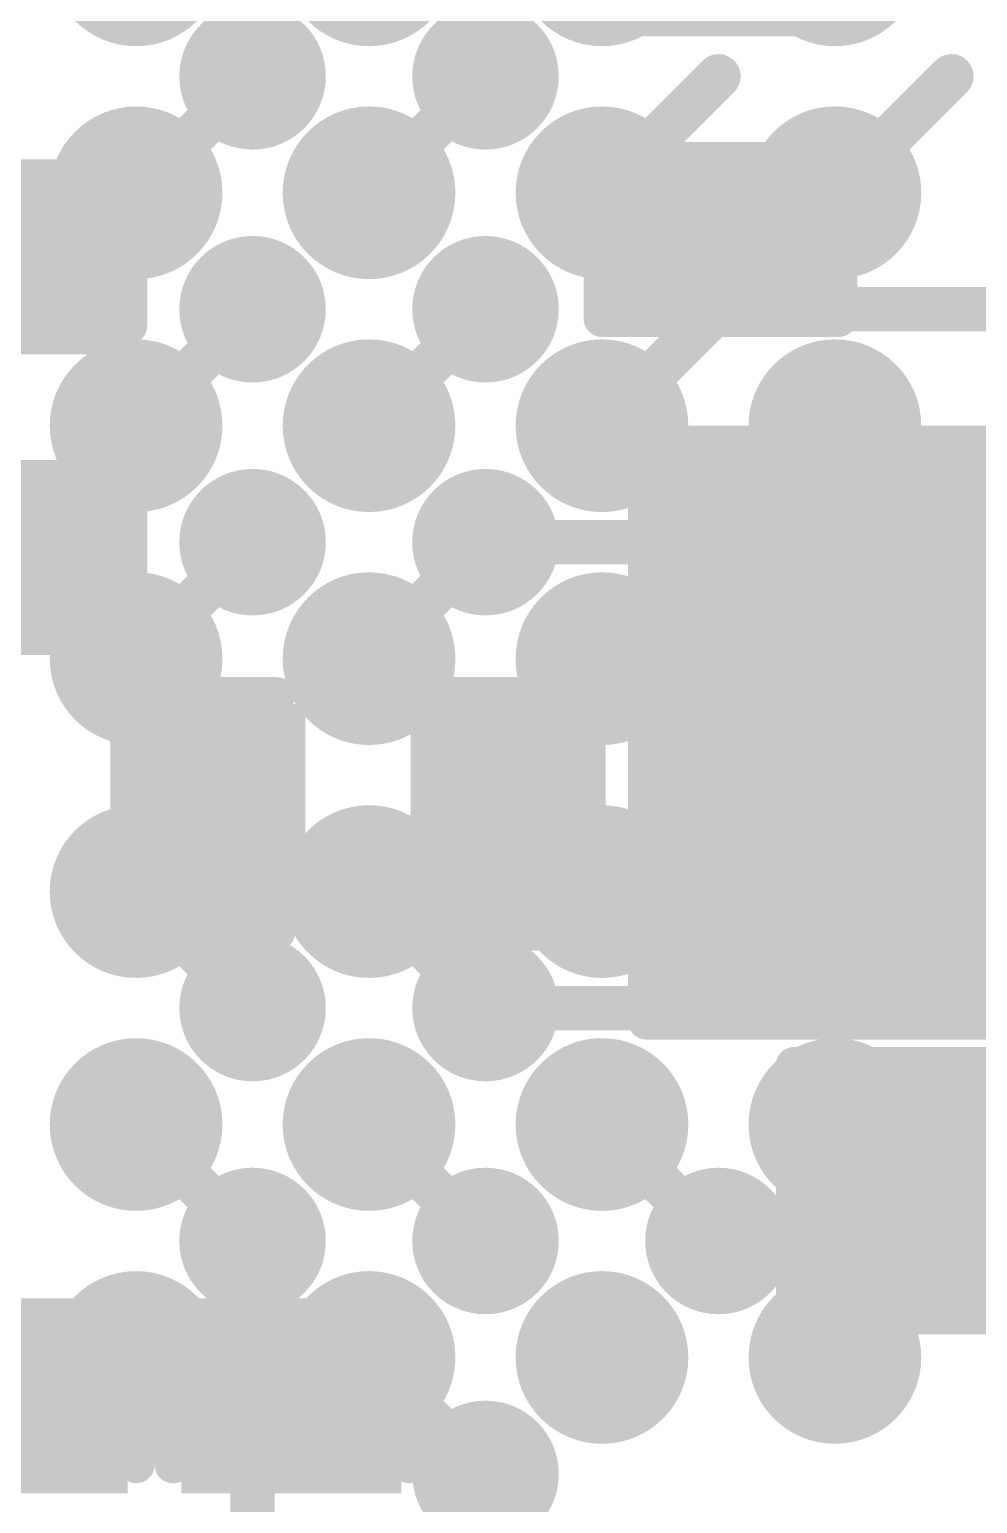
# Model space of a CAD drawing. Header units: inches. Extents: x 0 to 5376, y 0 to 5416.
# Drawn here: x 15.32 to 18.57, y 174.49 to 179.55 of the extents above; entities that cross this region are included whole.
import ezdxf

# ---------------------------------------------------------------- set-up
doc = ezdxf.new("R2010")
doc.units = ezdxf.units.IN
for name, color, linetype in [('Bottom Layer', 5, 'Continuous'), ('Bottom Overlay', 54, 'Continuous'), ('Bottom Paste', 16, 'Continuous'), ('Bottom Solder', 6, 'Continuous'), ('Layer 1', 16, 'Continuous'), ('Layer 2', 76, 'Continuous'), ('Top Layer', 1, 'Continuous'), ('Top Paste', 8, 'Continuous'), ('Top Solder', 216, 'Continuous'), ('Via Holes', 16, 'Continuous')]:
    doc.layers.add(name, color=color, linetype=linetype)

msp = doc.modelspace()

# ---------------------------------------------------------------- hatches: boundary and pattern name
at = {"layer": 'Bottom Layer'}
h = msp.add_hatch(color=5, dxfattribs=at)
edge = h.paths.add_edge_path()
edge.add_arc((16.0846, 179.3934), 0.15, 0, 360)
h = msp.add_hatch(color=5, dxfattribs=at)
edge = h.paths.add_edge_path()
edge.add_arc((16.8846, 179.3934), 0.15, 0, 360)
for points in [[(18.0087, 178.6507), (17.3737, 178.6507), (17.3737, 179.1079), (18.0087, 179.1079)], [(14.9353, 178.9555), (15.5703, 178.9555), (15.5703, 178.4983), (14.9353, 178.4983)], [(14.9353, 178.0157), (15.5703, 178.0157), (15.5703, 177.5585), (14.9353, 177.5585)], [(19.0628, 176.2504), (17.5388, 176.2504), (17.5388, 178.0284), (19.0628, 178.0284)], [(16.2053, 177.1775), (16.2053, 176.5425), (15.7481, 176.5425), (15.7481, 177.1775)], [(17.1451, 177.1775), (17.1451, 176.5425), (16.6879, 176.5425), (16.6879, 177.1775)], [(18.9231, 175.1328), (18.0341, 175.1328), (18.0341, 175.8948), (18.9231, 175.8948)], [(14.9607, 175.0439), (15.5957, 175.0439), (15.5957, 174.5867), (14.9607, 174.5867)], [(15.9005, 175.0439), (16.5355, 175.0439), (16.5355, 174.5867), (15.9005, 174.5867)]]:
    msp.add_hatch(color=5, dxfattribs=at).paths.add_polyline_path(points)
h = msp.add_hatch(color=5, dxfattribs=at)
edge = h.paths.add_edge_path()
edge.add_arc((16.0846, 178.5934), 0.15, 0, 360)
h = msp.add_hatch(color=5, dxfattribs=at)
edge = h.paths.add_edge_path()
edge.add_arc((16.8846, 178.5934), 0.15, 0, 360)
h = msp.add_hatch(color=5, dxfattribs=at)
edge = h.paths.add_edge_path()
edge.add_arc((16.0846, 177.7934), 0.15, 0, 360)
h = msp.add_hatch(color=5, dxfattribs=at)
edge = h.paths.add_edge_path()
edge.add_arc((16.8846, 177.7934), 0.15, 0, 360)
h = msp.add_hatch(color=5, dxfattribs=at)
edge = h.paths.add_edge_path()
edge.add_arc((16.0846, 176.1934), 0.15, 0, 360)
h = msp.add_hatch(color=5, dxfattribs=at)
edge = h.paths.add_edge_path()
edge.add_arc((16.8846, 176.1934), 0.15, 0, 360)
h = msp.add_hatch(color=5, dxfattribs=at)
edge = h.paths.add_edge_path()
edge.add_arc((16.0846, 175.3934), 0.15, 0, 360)
h = msp.add_hatch(color=5, dxfattribs=at)
edge = h.paths.add_edge_path()
edge.add_arc((16.8846, 175.3934), 0.15, 0, 360)
h = msp.add_hatch(color=5, dxfattribs=at)
edge = h.paths.add_edge_path()
edge.add_arc((17.6846, 175.3934), 0.15, 0, 360)
h = msp.add_hatch(color=5, dxfattribs=at)
edge = h.paths.add_edge_path()
edge.add_arc((16.8846, 174.5934), 0.15, 0, 360)
at = {"layer": 'Bottom Paste'}
for points in [[(18.0087, 178.6507), (17.3737, 178.6507), (17.3737, 179.1079), (18.0087, 179.1079)], [(14.9353, 178.9555), (15.5703, 178.9555), (15.5703, 178.4983), (14.9353, 178.4983)], [(14.9353, 178.0157), (15.5703, 178.0157), (15.5703, 177.5585), (14.9353, 177.5585)], [(19.0628, 176.2504), (17.5388, 176.2504), (17.5388, 178.0284), (19.0628, 178.0284)], [(16.2053, 177.1775), (16.2053, 176.5425), (15.7481, 176.5425), (15.7481, 177.1775)], [(17.1451, 177.1775), (17.1451, 176.5425), (16.6879, 176.5425), (16.6879, 177.1775)], [(18.9231, 175.1328), (18.0341, 175.1328), (18.0341, 175.8948), (18.9231, 175.8948)], [(14.9607, 175.0439), (15.5957, 175.0439), (15.5957, 174.5867), (14.9607, 174.5867)], [(15.9005, 175.0439), (16.5355, 175.0439), (16.5355, 174.5867), (15.9005, 174.5867)]]:
    msp.add_hatch(color=16, dxfattribs=at).paths.add_polyline_path(points)
at = {"layer": 'Bottom Solder'}
for points in [[(18.0687, 179.5305), (17.3137, 179.5305), (17.3137, 180.1077), (18.0687, 180.1077)], [(18.0687, 178.5907), (17.3137, 178.5907), (17.3137, 179.1679), (18.0687, 179.1679)], [(14.8753, 179.0155), (15.6303, 179.0155), (15.6303, 178.4383), (14.8753, 178.4383)], [(19.1644, 176.1488), (17.4372, 176.1488), (17.4372, 178.13), (19.1644, 178.13)], [(14.8753, 178.0757), (15.6303, 178.0757), (15.6303, 177.4985), (14.8753, 177.4985)], [(16.2653, 177.2375), (16.2653, 176.4825), (15.6881, 176.4825), (15.6881, 177.2375)], [(17.2051, 177.2375), (17.2051, 176.4825), (16.6279, 176.4825), (16.6279, 177.2375)], [(18.9831, 175.0728), (17.9741, 175.0728), (17.9741, 175.9548), (18.9831, 175.9548)], [(14.9007, 175.1039), (15.6557, 175.1039), (15.6557, 174.5267), (14.9007, 174.5267)], [(15.8405, 175.1039), (16.5955, 175.1039), (16.5955, 174.5267), (15.8405, 174.5267)]]:
    msp.add_hatch(color=6, dxfattribs=at).paths.add_polyline_path(points)
h = msp.add_hatch(color=6, dxfattribs=at)
edge = h.paths.add_edge_path()
edge.add_arc((16.0846, 179.3934), 0.2516, 0, 360)
h = msp.add_hatch(color=6, dxfattribs=at)
edge = h.paths.add_edge_path()
edge.add_arc((16.8846, 179.3934), 0.2516, 0, 360)
h = msp.add_hatch(color=6, dxfattribs=at)
edge = h.paths.add_edge_path()
edge.add_arc((16.0846, 178.5934), 0.2516, 0, 360)
h = msp.add_hatch(color=6, dxfattribs=at)
edge = h.paths.add_edge_path()
edge.add_arc((16.8846, 178.5934), 0.2516, 0, 360)
h = msp.add_hatch(color=6, dxfattribs=at)
edge = h.paths.add_edge_path()
edge.add_arc((16.0846, 177.7934), 0.2516, 0, 360)
h = msp.add_hatch(color=6, dxfattribs=at)
edge = h.paths.add_edge_path()
edge.add_arc((16.8846, 177.7934), 0.2516, 0, 360)
h = msp.add_hatch(color=6, dxfattribs=at)
edge = h.paths.add_edge_path()
edge.add_arc((16.0846, 176.1934), 0.2516, 0, 360)
h = msp.add_hatch(color=6, dxfattribs=at)
edge = h.paths.add_edge_path()
edge.add_arc((16.8846, 176.1934), 0.2516, 0, 360)
h = msp.add_hatch(color=6, dxfattribs=at)
edge = h.paths.add_edge_path()
edge.add_arc((16.0846, 175.3934), 0.2516, 0, 360)
h = msp.add_hatch(color=6, dxfattribs=at)
edge = h.paths.add_edge_path()
edge.add_arc((16.8846, 175.3934), 0.2516, 0, 360)
h = msp.add_hatch(color=6, dxfattribs=at)
edge = h.paths.add_edge_path()
edge.add_arc((17.6846, 175.3934), 0.2516, 0, 360)
h = msp.add_hatch(color=6, dxfattribs=at)
edge = h.paths.add_edge_path()
edge.add_arc((16.8846, 174.5934), 0.2516, 0, 360)
at = {"layer": 'Layer 1'}
h = msp.add_hatch(color=16, dxfattribs=at)
edge = h.paths.add_edge_path()
edge.add_arc((16.0846, 179.3934), 0.15, 0, 360)
h = msp.add_hatch(color=16, dxfattribs=at)
edge = h.paths.add_edge_path()
edge.add_arc((16.8846, 179.3934), 0.15, 0, 360)
h = msp.add_hatch(color=16, dxfattribs=at)
edge = h.paths.add_edge_path()
edge.add_arc((16.0846, 178.5934), 0.15, 0, 360)
h = msp.add_hatch(color=16, dxfattribs=at)
edge = h.paths.add_edge_path()
edge.add_arc((16.8846, 178.5934), 0.15, 0, 360)
h = msp.add_hatch(color=16, dxfattribs=at)
edge = h.paths.add_edge_path()
edge.add_arc((16.0846, 177.7934), 0.15, 0, 360)
h = msp.add_hatch(color=16, dxfattribs=at)
edge = h.paths.add_edge_path()
edge.add_arc((16.8846, 177.7934), 0.15, 0, 360)
h = msp.add_hatch(color=16, dxfattribs=at)
edge = h.paths.add_edge_path()
edge.add_arc((16.0846, 176.1934), 0.15, 0, 360)
h = msp.add_hatch(color=16, dxfattribs=at)
edge = h.paths.add_edge_path()
edge.add_arc((16.8846, 176.1934), 0.15, 0, 360)
h = msp.add_hatch(color=16, dxfattribs=at)
edge = h.paths.add_edge_path()
edge.add_arc((16.0846, 175.3934), 0.15, 0, 360)
h = msp.add_hatch(color=16, dxfattribs=at)
edge = h.paths.add_edge_path()
edge.add_arc((16.8846, 175.3934), 0.15, 0, 360)
h = msp.add_hatch(color=16, dxfattribs=at)
edge = h.paths.add_edge_path()
edge.add_arc((17.6846, 175.3934), 0.15, 0, 360)
h = msp.add_hatch(color=16, dxfattribs=at)
edge = h.paths.add_edge_path()
edge.add_arc((16.8846, 174.5934), 0.15, 0, 360)
at = {"layer": 'Layer 2'}
h = msp.add_hatch(color=76, dxfattribs=at)
edge = h.paths.add_edge_path()
edge.add_arc((16.0846, 179.3934), 0.15, 0, 360)
h = msp.add_hatch(color=76, dxfattribs=at)
edge = h.paths.add_edge_path()
edge.add_arc((16.8846, 179.3934), 0.15, 0, 360)
h = msp.add_hatch(color=76, dxfattribs=at)
edge = h.paths.add_edge_path()
edge.add_arc((16.0846, 178.5934), 0.15, 0, 360)
h = msp.add_hatch(color=76, dxfattribs=at)
edge = h.paths.add_edge_path()
edge.add_arc((16.8846, 178.5934), 0.15, 0, 360)
h = msp.add_hatch(color=76, dxfattribs=at)
edge = h.paths.add_edge_path()
edge.add_arc((16.0846, 177.7934), 0.15, 0, 360)
h = msp.add_hatch(color=76, dxfattribs=at)
edge = h.paths.add_edge_path()
edge.add_arc((16.8846, 177.7934), 0.15, 0, 360)
h = msp.add_hatch(color=76, dxfattribs=at)
edge = h.paths.add_edge_path()
edge.add_arc((16.0846, 176.1934), 0.15, 0, 360)
h = msp.add_hatch(color=76, dxfattribs=at)
edge = h.paths.add_edge_path()
edge.add_arc((16.8846, 176.1934), 0.15, 0, 360)
h = msp.add_hatch(color=76, dxfattribs=at)
edge = h.paths.add_edge_path()
edge.add_arc((16.0846, 175.3934), 0.15, 0, 360)
h = msp.add_hatch(color=76, dxfattribs=at)
edge = h.paths.add_edge_path()
edge.add_arc((16.8846, 175.3934), 0.15, 0, 360)
h = msp.add_hatch(color=76, dxfattribs=at)
edge = h.paths.add_edge_path()
edge.add_arc((17.6846, 175.3934), 0.15, 0, 360)
h = msp.add_hatch(color=76, dxfattribs=at)
edge = h.paths.add_edge_path()
edge.add_arc((16.8846, 174.5934), 0.15, 0, 360)
at = {"layer": 'Top Layer'}
h = msp.add_hatch(color=1, dxfattribs=at)
edge = h.paths.add_edge_path()
edge.add_arc((16.0846, 179.3934), 0.15, 0, 360)
h = msp.add_hatch(color=1, dxfattribs=at)
edge = h.paths.add_edge_path()
edge.add_arc((16.8846, 179.3934), 0.15, 0, 360)
h = msp.add_hatch(color=1, dxfattribs=at)
edge = h.paths.add_edge_path()
edge.add_arc((15.6846, 178.9934), 0.195, 0, 360)
h = msp.add_hatch(color=1, dxfattribs=at)
edge = h.paths.add_edge_path()
edge.add_arc((16.4846, 178.9934), 0.195, 0, 360)
h = msp.add_hatch(color=1, dxfattribs=at)
edge = h.paths.add_edge_path()
edge.add_arc((17.2846, 178.9934), 0.195, 0, 360)
h = msp.add_hatch(color=1, dxfattribs=at)
edge = h.paths.add_edge_path()
edge.add_arc((18.0846, 178.9934), 0.195, 0, 360)
h = msp.add_hatch(color=1, dxfattribs=at)
edge = h.paths.add_edge_path()
edge.add_arc((16.0846, 178.5934), 0.15, 0, 360)
h = msp.add_hatch(color=1, dxfattribs=at)
edge = h.paths.add_edge_path()
edge.add_arc((16.8846, 178.5934), 0.15, 0, 360)
h = msp.add_hatch(color=1, dxfattribs=at)
edge = h.paths.add_edge_path()
edge.add_arc((15.6846, 178.1934), 0.195, 0, 360)
h = msp.add_hatch(color=1, dxfattribs=at)
edge = h.paths.add_edge_path()
edge.add_arc((16.4846, 178.1934), 0.195, 0, 360)
h = msp.add_hatch(color=1, dxfattribs=at)
edge = h.paths.add_edge_path()
edge.add_arc((17.2846, 178.1934), 0.195, 0, 360)
h = msp.add_hatch(color=1, dxfattribs=at)
edge = h.paths.add_edge_path()
edge.add_arc((18.0846, 178.1934), 0.195, 0, 360)
h = msp.add_hatch(color=1, dxfattribs=at)
edge = h.paths.add_edge_path()
edge.add_arc((16.0846, 177.7934), 0.15, 0, 360)
h = msp.add_hatch(color=1, dxfattribs=at)
edge = h.paths.add_edge_path()
edge.add_arc((16.8846, 177.7934), 0.15, 0, 360)
h = msp.add_hatch(color=1, dxfattribs=at)
edge = h.paths.add_edge_path()
edge.add_arc((15.6846, 177.3934), 0.195, 0, 360)
h = msp.add_hatch(color=1, dxfattribs=at)
edge = h.paths.add_edge_path()
edge.add_arc((16.4846, 177.3934), 0.195, 0, 360)
h = msp.add_hatch(color=1, dxfattribs=at)
edge = h.paths.add_edge_path()
edge.add_arc((17.2846, 177.3934), 0.195, 0, 360)
h = msp.add_hatch(color=1, dxfattribs=at)
edge = h.paths.add_edge_path()
edge.add_arc((18.0846, 177.3934), 0.195, 0, 360)
h = msp.add_hatch(color=1, dxfattribs=at)
edge = h.paths.add_edge_path()
edge.add_arc((15.6846, 176.5934), 0.195, 0, 360)
h = msp.add_hatch(color=1, dxfattribs=at)
edge = h.paths.add_edge_path()
edge.add_arc((16.4846, 176.5934), 0.195, 0, 360)
h = msp.add_hatch(color=1, dxfattribs=at)
edge = h.paths.add_edge_path()
edge.add_arc((17.2846, 176.5934), 0.195, 0, 360)
h = msp.add_hatch(color=1, dxfattribs=at)
edge = h.paths.add_edge_path()
edge.add_arc((18.0846, 176.5934), 0.195, 0, 360)
h = msp.add_hatch(color=1, dxfattribs=at)
edge = h.paths.add_edge_path()
edge.add_arc((16.0846, 176.1934), 0.15, 0, 360)
h = msp.add_hatch(color=1, dxfattribs=at)
edge = h.paths.add_edge_path()
edge.add_arc((16.8846, 176.1934), 0.15, 0, 360)
h = msp.add_hatch(color=1, dxfattribs=at)
edge = h.paths.add_edge_path()
edge.add_arc((15.6846, 175.7934), 0.195, 0, 360)
h = msp.add_hatch(color=1, dxfattribs=at)
edge = h.paths.add_edge_path()
edge.add_arc((16.4846, 175.7934), 0.195, 0, 360)
h = msp.add_hatch(color=1, dxfattribs=at)
edge = h.paths.add_edge_path()
edge.add_arc((17.2846, 175.7934), 0.195, 0, 360)
h = msp.add_hatch(color=1, dxfattribs=at)
edge = h.paths.add_edge_path()
edge.add_arc((18.0846, 175.7934), 0.195, 0, 360)
h = msp.add_hatch(color=1, dxfattribs=at)
edge = h.paths.add_edge_path()
edge.add_arc((16.0846, 175.3934), 0.15, 0, 360)
h = msp.add_hatch(color=1, dxfattribs=at)
edge = h.paths.add_edge_path()
edge.add_arc((16.8846, 175.3934), 0.15, 0, 360)
h = msp.add_hatch(color=1, dxfattribs=at)
edge = h.paths.add_edge_path()
edge.add_arc((17.6846, 175.3934), 0.15, 0, 360)
h = msp.add_hatch(color=1, dxfattribs=at)
edge = h.paths.add_edge_path()
edge.add_arc((15.6846, 174.9934), 0.195, 0, 360)
h = msp.add_hatch(color=1, dxfattribs=at)
edge = h.paths.add_edge_path()
edge.add_arc((16.4846, 174.9934), 0.195, 0, 360)
h = msp.add_hatch(color=1, dxfattribs=at)
edge = h.paths.add_edge_path()
edge.add_arc((17.2846, 174.9934), 0.195, 0, 360)
h = msp.add_hatch(color=1, dxfattribs=at)
edge = h.paths.add_edge_path()
edge.add_arc((18.0846, 174.9934), 0.195, 0, 360)
h = msp.add_hatch(color=1, dxfattribs=at)
edge = h.paths.add_edge_path()
edge.add_arc((16.8846, 174.5934), 0.15, 0, 360)
at = {"layer": 'Top Paste'}
h = msp.add_hatch(color=8, dxfattribs=at)
edge = h.paths.add_edge_path()
edge.add_arc((15.6846, 178.9934), 0.195, 0, 360)
h = msp.add_hatch(color=8, dxfattribs=at)
edge = h.paths.add_edge_path()
edge.add_arc((16.4846, 178.9934), 0.195, 0, 360)
h = msp.add_hatch(color=8, dxfattribs=at)
edge = h.paths.add_edge_path()
edge.add_arc((17.2846, 178.9934), 0.195, 0, 360)
h = msp.add_hatch(color=8, dxfattribs=at)
edge = h.paths.add_edge_path()
edge.add_arc((18.0846, 178.9934), 0.195, 0, 360)
h = msp.add_hatch(color=8, dxfattribs=at)
edge = h.paths.add_edge_path()
edge.add_arc((15.6846, 178.1934), 0.195, 0, 360)
h = msp.add_hatch(color=8, dxfattribs=at)
edge = h.paths.add_edge_path()
edge.add_arc((16.4846, 178.1934), 0.195, 0, 360)
h = msp.add_hatch(color=8, dxfattribs=at)
edge = h.paths.add_edge_path()
edge.add_arc((17.2846, 178.1934), 0.195, 0, 360)
h = msp.add_hatch(color=8, dxfattribs=at)
edge = h.paths.add_edge_path()
edge.add_arc((18.0846, 178.1934), 0.195, 0, 360)
h = msp.add_hatch(color=8, dxfattribs=at)
edge = h.paths.add_edge_path()
edge.add_arc((15.6846, 177.3934), 0.195, 0, 360)
h = msp.add_hatch(color=8, dxfattribs=at)
edge = h.paths.add_edge_path()
edge.add_arc((16.4846, 177.3934), 0.195, 0, 360)
h = msp.add_hatch(color=8, dxfattribs=at)
edge = h.paths.add_edge_path()
edge.add_arc((17.2846, 177.3934), 0.195, 0, 360)
h = msp.add_hatch(color=8, dxfattribs=at)
edge = h.paths.add_edge_path()
edge.add_arc((18.0846, 177.3934), 0.195, 0, 360)
h = msp.add_hatch(color=8, dxfattribs=at)
edge = h.paths.add_edge_path()
edge.add_arc((15.6846, 176.5934), 0.195, 0, 360)
h = msp.add_hatch(color=8, dxfattribs=at)
edge = h.paths.add_edge_path()
edge.add_arc((16.4846, 176.5934), 0.195, 0, 360)
h = msp.add_hatch(color=8, dxfattribs=at)
edge = h.paths.add_edge_path()
edge.add_arc((17.2846, 176.5934), 0.195, 0, 360)
h = msp.add_hatch(color=8, dxfattribs=at)
edge = h.paths.add_edge_path()
edge.add_arc((18.0846, 176.5934), 0.195, 0, 360)
h = msp.add_hatch(color=8, dxfattribs=at)
edge = h.paths.add_edge_path()
edge.add_arc((15.6846, 175.7934), 0.195, 0, 360)
h = msp.add_hatch(color=8, dxfattribs=at)
edge = h.paths.add_edge_path()
edge.add_arc((16.4846, 175.7934), 0.195, 0, 360)
h = msp.add_hatch(color=8, dxfattribs=at)
edge = h.paths.add_edge_path()
edge.add_arc((17.2846, 175.7934), 0.195, 0, 360)
h = msp.add_hatch(color=8, dxfattribs=at)
edge = h.paths.add_edge_path()
edge.add_arc((18.0846, 175.7934), 0.195, 0, 360)
h = msp.add_hatch(color=8, dxfattribs=at)
edge = h.paths.add_edge_path()
edge.add_arc((15.6846, 174.9934), 0.195, 0, 360)
h = msp.add_hatch(color=8, dxfattribs=at)
edge = h.paths.add_edge_path()
edge.add_arc((16.4846, 174.9934), 0.195, 0, 360)
h = msp.add_hatch(color=8, dxfattribs=at)
edge = h.paths.add_edge_path()
edge.add_arc((17.2846, 174.9934), 0.195, 0, 360)
h = msp.add_hatch(color=8, dxfattribs=at)
edge = h.paths.add_edge_path()
edge.add_arc((18.0846, 174.9934), 0.195, 0, 360)
at = {"layer": 'Top Solder'}
h = msp.add_hatch(color=216, dxfattribs=at)
edge = h.paths.add_edge_path()
edge.add_arc((15.6846, 179.7934), 0.2966, 0, 360)
h = msp.add_hatch(color=216, dxfattribs=at)
edge = h.paths.add_edge_path()
edge.add_arc((16.4846, 179.7934), 0.2966, 0, 360)
h = msp.add_hatch(color=216, dxfattribs=at)
edge = h.paths.add_edge_path()
edge.add_arc((17.2846, 179.7934), 0.2966, 0, 360)
h = msp.add_hatch(color=216, dxfattribs=at)
edge = h.paths.add_edge_path()
edge.add_arc((18.0846, 179.7934), 0.2966, 0, 360)
h = msp.add_hatch(color=216, dxfattribs=at)
edge = h.paths.add_edge_path()
edge.add_arc((16.0846, 179.3934), 0.2516, 0, 360)
h = msp.add_hatch(color=216, dxfattribs=at)
edge = h.paths.add_edge_path()
edge.add_arc((16.8846, 179.3934), 0.2516, 0, 360)
h = msp.add_hatch(color=216, dxfattribs=at)
edge = h.paths.add_edge_path()
edge.add_arc((15.6846, 178.9934), 0.2966, 0, 360)
h = msp.add_hatch(color=216, dxfattribs=at)
edge = h.paths.add_edge_path()
edge.add_arc((16.4846, 178.9934), 0.2966, 0, 360)
h = msp.add_hatch(color=216, dxfattribs=at)
edge = h.paths.add_edge_path()
edge.add_arc((17.2846, 178.9934), 0.2966, 0, 360)
h = msp.add_hatch(color=216, dxfattribs=at)
edge = h.paths.add_edge_path()
edge.add_arc((18.0846, 178.9934), 0.2966, 0, 360)
h = msp.add_hatch(color=216, dxfattribs=at)
edge = h.paths.add_edge_path()
edge.add_arc((16.0846, 178.5934), 0.2516, 0, 360)
h = msp.add_hatch(color=216, dxfattribs=at)
edge = h.paths.add_edge_path()
edge.add_arc((16.8846, 178.5934), 0.2516, 0, 360)
h = msp.add_hatch(color=216, dxfattribs=at)
edge = h.paths.add_edge_path()
edge.add_arc((15.6846, 178.1934), 0.2966, 0, 360)
h = msp.add_hatch(color=216, dxfattribs=at)
edge = h.paths.add_edge_path()
edge.add_arc((16.4846, 178.1934), 0.2966, 0, 360)
h = msp.add_hatch(color=216, dxfattribs=at)
edge = h.paths.add_edge_path()
edge.add_arc((17.2846, 178.1934), 0.2966, 0, 360)
h = msp.add_hatch(color=216, dxfattribs=at)
edge = h.paths.add_edge_path()
edge.add_arc((18.0846, 178.1934), 0.2966, 0, 360)
h = msp.add_hatch(color=216, dxfattribs=at)
edge = h.paths.add_edge_path()
edge.add_arc((16.0846, 177.7934), 0.2516, 0, 360)
h = msp.add_hatch(color=216, dxfattribs=at)
edge = h.paths.add_edge_path()
edge.add_arc((16.8846, 177.7934), 0.2516, 0, 360)
h = msp.add_hatch(color=216, dxfattribs=at)
edge = h.paths.add_edge_path()
edge.add_arc((15.6846, 177.3934), 0.2966, 0, 360)
h = msp.add_hatch(color=216, dxfattribs=at)
edge = h.paths.add_edge_path()
edge.add_arc((16.4846, 177.3934), 0.2966, 0, 360)
h = msp.add_hatch(color=216, dxfattribs=at)
edge = h.paths.add_edge_path()
edge.add_arc((17.2846, 177.3934), 0.2966, 0, 360)
h = msp.add_hatch(color=216, dxfattribs=at)
edge = h.paths.add_edge_path()
edge.add_arc((18.0846, 177.3934), 0.2966, 0, 360)
h = msp.add_hatch(color=216, dxfattribs=at)
edge = h.paths.add_edge_path()
edge.add_arc((15.6846, 176.5934), 0.2966, 0, 360)
h = msp.add_hatch(color=216, dxfattribs=at)
edge = h.paths.add_edge_path()
edge.add_arc((16.4846, 176.5934), 0.2966, 0, 360)
h = msp.add_hatch(color=216, dxfattribs=at)
edge = h.paths.add_edge_path()
edge.add_arc((17.2846, 176.5934), 0.2966, 0, 360)
h = msp.add_hatch(color=216, dxfattribs=at)
edge = h.paths.add_edge_path()
edge.add_arc((18.0846, 176.5934), 0.2966, 0, 360)
h = msp.add_hatch(color=216, dxfattribs=at)
edge = h.paths.add_edge_path()
edge.add_arc((16.0846, 176.1934), 0.2516, 0, 360)
h = msp.add_hatch(color=216, dxfattribs=at)
edge = h.paths.add_edge_path()
edge.add_arc((16.8846, 176.1934), 0.2516, 0, 360)
h = msp.add_hatch(color=216, dxfattribs=at)
edge = h.paths.add_edge_path()
edge.add_arc((15.6846, 175.7934), 0.2966, 0, 360)
h = msp.add_hatch(color=216, dxfattribs=at)
edge = h.paths.add_edge_path()
edge.add_arc((16.4846, 175.7934), 0.2966, 0, 360)
h = msp.add_hatch(color=216, dxfattribs=at)
edge = h.paths.add_edge_path()
edge.add_arc((17.2846, 175.7934), 0.2966, 0, 360)
h = msp.add_hatch(color=216, dxfattribs=at)
edge = h.paths.add_edge_path()
edge.add_arc((18.0846, 175.7934), 0.2966, 0, 360)
h = msp.add_hatch(color=216, dxfattribs=at)
edge = h.paths.add_edge_path()
edge.add_arc((16.0846, 175.3934), 0.2516, 0, 360)
h = msp.add_hatch(color=216, dxfattribs=at)
edge = h.paths.add_edge_path()
edge.add_arc((16.8846, 175.3934), 0.2516, 0, 360)
h = msp.add_hatch(color=216, dxfattribs=at)
edge = h.paths.add_edge_path()
edge.add_arc((17.6846, 175.3934), 0.2516, 0, 360)
h = msp.add_hatch(color=216, dxfattribs=at)
edge = h.paths.add_edge_path()
edge.add_arc((15.6846, 174.9934), 0.2966, 0, 360)
h = msp.add_hatch(color=216, dxfattribs=at)
edge = h.paths.add_edge_path()
edge.add_arc((16.4846, 174.9934), 0.2966, 0, 360)
h = msp.add_hatch(color=216, dxfattribs=at)
edge = h.paths.add_edge_path()
edge.add_arc((17.2846, 174.9934), 0.2966, 0, 360)
h = msp.add_hatch(color=216, dxfattribs=at)
edge = h.paths.add_edge_path()
edge.add_arc((18.0846, 174.9934), 0.2966, 0, 360)
h = msp.add_hatch(color=216, dxfattribs=at)
edge = h.paths.add_edge_path()
edge.add_arc((16.8846, 174.5934), 0.2516, 0, 360)
at = {"layer": 'Via Holes'}
h = msp.add_hatch(color=7, dxfattribs=at)
edge = h.paths.add_edge_path()
edge.add_arc((16.0846, 179.3934), 0.1, 0, 360)
h = msp.add_hatch(color=7, dxfattribs=at)
edge = h.paths.add_edge_path()
edge.add_arc((16.8846, 179.3934), 0.1, 0, 360)
h = msp.add_hatch(color=7, dxfattribs=at)
edge = h.paths.add_edge_path()
edge.add_arc((16.0846, 178.5934), 0.1, 0, 360)
h = msp.add_hatch(color=7, dxfattribs=at)
edge = h.paths.add_edge_path()
edge.add_arc((16.8846, 178.5934), 0.1, 0, 360)
h = msp.add_hatch(color=7, dxfattribs=at)
edge = h.paths.add_edge_path()
edge.add_arc((16.0846, 177.7934), 0.1, 0, 360)
h = msp.add_hatch(color=7, dxfattribs=at)
edge = h.paths.add_edge_path()
edge.add_arc((16.8846, 177.7934), 0.1, 0, 360)
h = msp.add_hatch(color=7, dxfattribs=at)
edge = h.paths.add_edge_path()
edge.add_arc((16.0846, 176.1934), 0.1, 0, 360)
h = msp.add_hatch(color=7, dxfattribs=at)
edge = h.paths.add_edge_path()
edge.add_arc((16.8846, 176.1934), 0.1, 0, 360)
h = msp.add_hatch(color=7, dxfattribs=at)
edge = h.paths.add_edge_path()
edge.add_arc((16.0846, 175.3934), 0.1, 0, 360)
h = msp.add_hatch(color=7, dxfattribs=at)
edge = h.paths.add_edge_path()
edge.add_arc((16.8846, 175.3934), 0.1, 0, 360)
h = msp.add_hatch(color=7, dxfattribs=at)
edge = h.paths.add_edge_path()
edge.add_arc((17.6846, 175.3934), 0.1, 0, 360)
h = msp.add_hatch(color=7, dxfattribs=at)
edge = h.paths.add_edge_path()
edge.add_arc((16.8846, 174.5934), 0.1, 0, 360)

# ---------------------------------------------------------------- linework, layer by layer
at = {"layer": 'Bottom Overlay', "const_width": 0.127}
for points in [[(17.2848, 178.5618), (17.2848, 179.0698)], [(18.0976, 178.5618), (18.0976, 179.0698)], [(14.8464, 179.0444), (15.6592, 179.0444)], [(15.6592, 178.5364), (15.6592, 179.0444)], [(17.2848, 178.5618), (18.0976, 178.5618)], [(17.4372, 178.13), (18.9612, 178.13)], [(17.4372, 176.1488), (17.4372, 178.13)], [(15.6592, 177.4696), (15.6592, 177.9776)], [(14.8464, 177.4696), (15.6592, 177.4696)], [(15.6592, 176.4536), (15.6592, 177.2664)], [(15.6592, 177.2664), (16.1672, 177.2664)], [(16.726, 177.2664), (17.234, 177.2664)], [(17.234, 176.4536), (17.234, 177.2664)], [(15.6592, 176.4536), (16.1672, 176.4536)], [(16.726, 176.4536), (17.234, 176.4536)], [(17.4372, 176.1488), (18.9612, 176.1488)], [(17.9452, 175.209), (17.9452, 175.9964)], [(17.9452, 175.9964), (19.012, 175.9964)], [(14.8718, 175.1328), (15.6846, 175.1328)], [(15.6846, 174.6248), (15.6846, 175.1328)], [(15.8116, 175.1328), (16.6244, 175.1328)], [(15.8116, 174.6248), (15.8116, 175.1328)], [(16.6244, 174.6248), (16.6244, 175.1328)]]:
    msp.add_lwpolyline(points, dxfattribs=at)
at = {"layer": 'Bottom Overlay', "const_width": 0.0635}
for points in [[(17.253, 179.0698, 1), (17.3165, 179.0698, 1)], [(18.0658, 179.0698, 1), (18.1293, 179.0698, 1)], [(15.6274, 179.0444, 1), (15.6909, 179.0444, 1)], [(15.6274, 179.0444, 1), (15.6909, 179.0444, 1)], [(17.253, 178.5618, 1), (17.3165, 178.5618, 1)], [(17.253, 178.5618, 1), (17.3165, 178.5618, 1)], [(18.0658, 178.5618, 1), (18.1293, 178.5618, 1)], [(18.0658, 178.5618, 1), (18.1293, 178.5618, 1)], [(15.6274, 178.5364, 1), (15.6909, 178.5364, 1)], [(17.4054, 178.13, 1), (17.4689, 178.13, 1)], [(17.4054, 178.13, 1), (17.4689, 178.13, 1)], [(15.6274, 177.9776, 1), (15.6909, 177.9776, 1)], [(15.6274, 177.4696, 1), (15.6909, 177.4696, 1)], [(15.6274, 177.4696, 1), (15.6909, 177.4696, 1)], [(15.6274, 177.2664, 1), (15.6909, 177.2664, 1)], [(15.6274, 177.2664, 1), (15.6909, 177.2664, 1)], [(16.1354, 177.2664, 1), (16.1989, 177.2664, 1)], [(16.6942, 177.2664, 1), (16.7577, 177.2664, 1)], [(17.2022, 177.2664, 1), (17.2657, 177.2664, 1)], [(17.2022, 177.2664, 1), (17.2657, 177.2664, 1)], [(15.6274, 176.4536, 1), (15.6909, 176.4536, 1)], [(15.6274, 176.4536, 1), (15.6909, 176.4536, 1)], [(16.1354, 176.4536, 1), (16.1989, 176.4536, 1)], [(16.6942, 176.4536, 1), (16.7577, 176.4536, 1)], [(17.2022, 176.4536, 1), (17.2657, 176.4536, 1)], [(17.2022, 176.4536, 1), (17.2657, 176.4536, 1)], [(17.4054, 176.1488, 1), (17.4689, 176.1488, 1)], [(17.4054, 176.1488, 1), (17.4689, 176.1488, 1)], [(17.9134, 175.9964, 1), (17.9769, 175.9964, 1)], [(17.9134, 175.9964, 1), (17.9769, 175.9964, 1)], [(17.9134, 175.209, 1), (17.9769, 175.209, 1)], [(15.6528, 175.1328, 1), (15.7163, 175.1328, 1)], [(15.6528, 175.1328, 1), (15.7163, 175.1328, 1)], [(15.7798, 175.1328, 1), (15.8433, 175.1328, 1)], [(15.7798, 175.1328, 1), (15.8433, 175.1328, 1)], [(16.5926, 175.1328, 1), (16.6561, 175.1328, 1)], [(16.5926, 175.1328, 1), (16.6561, 175.1328, 1)], [(15.6528, 174.6248, 1), (15.7163, 174.6248, 1)], [(15.7798, 174.6248, 1), (15.8433, 174.6248, 1)], [(16.5926, 174.6248, 1), (16.6561, 174.6248, 1)]]:
    msp.add_lwpolyline(points, format="xyb", close=True, dxfattribs=at)
at = {"layer": 'Top Layer', "const_width": 0.1524}
for points in [[(15.6846, 178.9934), (16.0846, 179.3934)], [(16.4846, 178.9934), (16.8846, 179.3934)], [(17.2846, 178.9934), (17.6846, 179.3934)], [(18.0846, 178.9934), (18.4846, 179.3934)], [(15.6846, 178.1934), (16.0846, 178.5934)], [(16.4846, 178.1934), (16.8846, 178.5934)], [(17.2846, 178.1934), (17.6846, 178.5934)], [(17.6846, 178.5934), (21.3146, 178.5934)], [(15.6846, 177.3934), (16.0846, 177.7934)], [(16.4846, 177.3934), (16.8846, 177.7934)], [(16.8846, 177.7934), (21.3146, 177.7934)], [(15.6846, 176.5934), (16.0846, 176.1934)], [(16.4846, 176.5934), (16.8846, 176.1934)], [(16.8846, 176.1934), (21.3146, 176.1934)], [(15.6846, 175.7934), (16.0846, 175.3934)], [(16.4846, 175.7934), (16.8846, 175.3934)], [(17.2846, 175.7934), (17.6846, 175.3934)], [(16.0846, 170.9634), (16.0846, 175.3934)], [(16.4846, 174.9934), (16.8846, 174.5934)], [(16.8846, 170.9634), (16.8846, 174.5934)]]:
    msp.add_lwpolyline(points, dxfattribs=at)
at = {"layer": 'Top Layer', "const_width": 0.0762}
for points in [[(16.0465, 179.3934, 1), (16.1227, 179.3934, 1)], [(16.8465, 179.3934, 1), (16.9227, 179.3934, 1)], [(17.6465, 179.3934, 1), (17.7227, 179.3934, 1)], [(18.4465, 179.3934, 1), (18.5227, 179.3934, 1)], [(15.6465, 178.9934, 1), (15.7227, 178.9934, 1)], [(16.4465, 178.9934, 1), (16.5227, 178.9934, 1)], [(17.2465, 178.9934, 1), (17.3227, 178.9934, 1)], [(18.0465, 178.9934, 1), (18.1227, 178.9934, 1)], [(16.0465, 178.5934, 1), (16.1227, 178.5934, 1)], [(16.8465, 178.5934, 1), (16.9227, 178.5934, 1)], [(17.6465, 178.5934, 1), (17.7227, 178.5934, 1)], [(17.6465, 178.5934, 1), (17.7227, 178.5934, 1)], [(15.6465, 178.1934, 1), (15.7227, 178.1934, 1)], [(16.4465, 178.1934, 1), (16.5227, 178.1934, 1)], [(17.2465, 178.1934, 1), (17.3227, 178.1934, 1)], [(16.0465, 177.7934, 1), (16.1227, 177.7934, 1)], [(16.8465, 177.7934, 1), (16.9227, 177.7934, 1)], [(16.8465, 177.7934, 1), (16.9227, 177.7934, 1)], [(15.6465, 177.3934, 1), (15.7227, 177.3934, 1)], [(16.4465, 177.3934, 1), (16.5227, 177.3934, 1)], [(15.6465, 176.5934, 1), (15.7227, 176.5934, 1)], [(16.4465, 176.5934, 1), (16.5227, 176.5934, 1)], [(16.0465, 176.1934, 1), (16.1227, 176.1934, 1)], [(16.8465, 176.1934, 1), (16.9227, 176.1934, 1)], [(16.8465, 176.1934, 1), (16.9227, 176.1934, 1)], [(15.6465, 175.7934, 1), (15.7227, 175.7934, 1)], [(16.4465, 175.7934, 1), (16.5227, 175.7934, 1)], [(17.2465, 175.7934, 1), (17.3227, 175.7934, 1)], [(16.0465, 175.3934, 1), (16.1227, 175.3934, 1)], [(16.0465, 175.3934, 1), (16.1227, 175.3934, 1)], [(16.8465, 175.3934, 1), (16.9227, 175.3934, 1)], [(17.6465, 175.3934, 1), (17.7227, 175.3934, 1)], [(16.4465, 174.9934, 1), (16.5227, 174.9934, 1)], [(16.8465, 174.5934, 1), (16.9227, 174.5934, 1)], [(16.8465, 174.5934, 1), (16.9227, 174.5934, 1)]]:
    msp.add_lwpolyline(points, format="xyb", close=True, dxfattribs=at)

doc.saveas('drawing.dxf')
